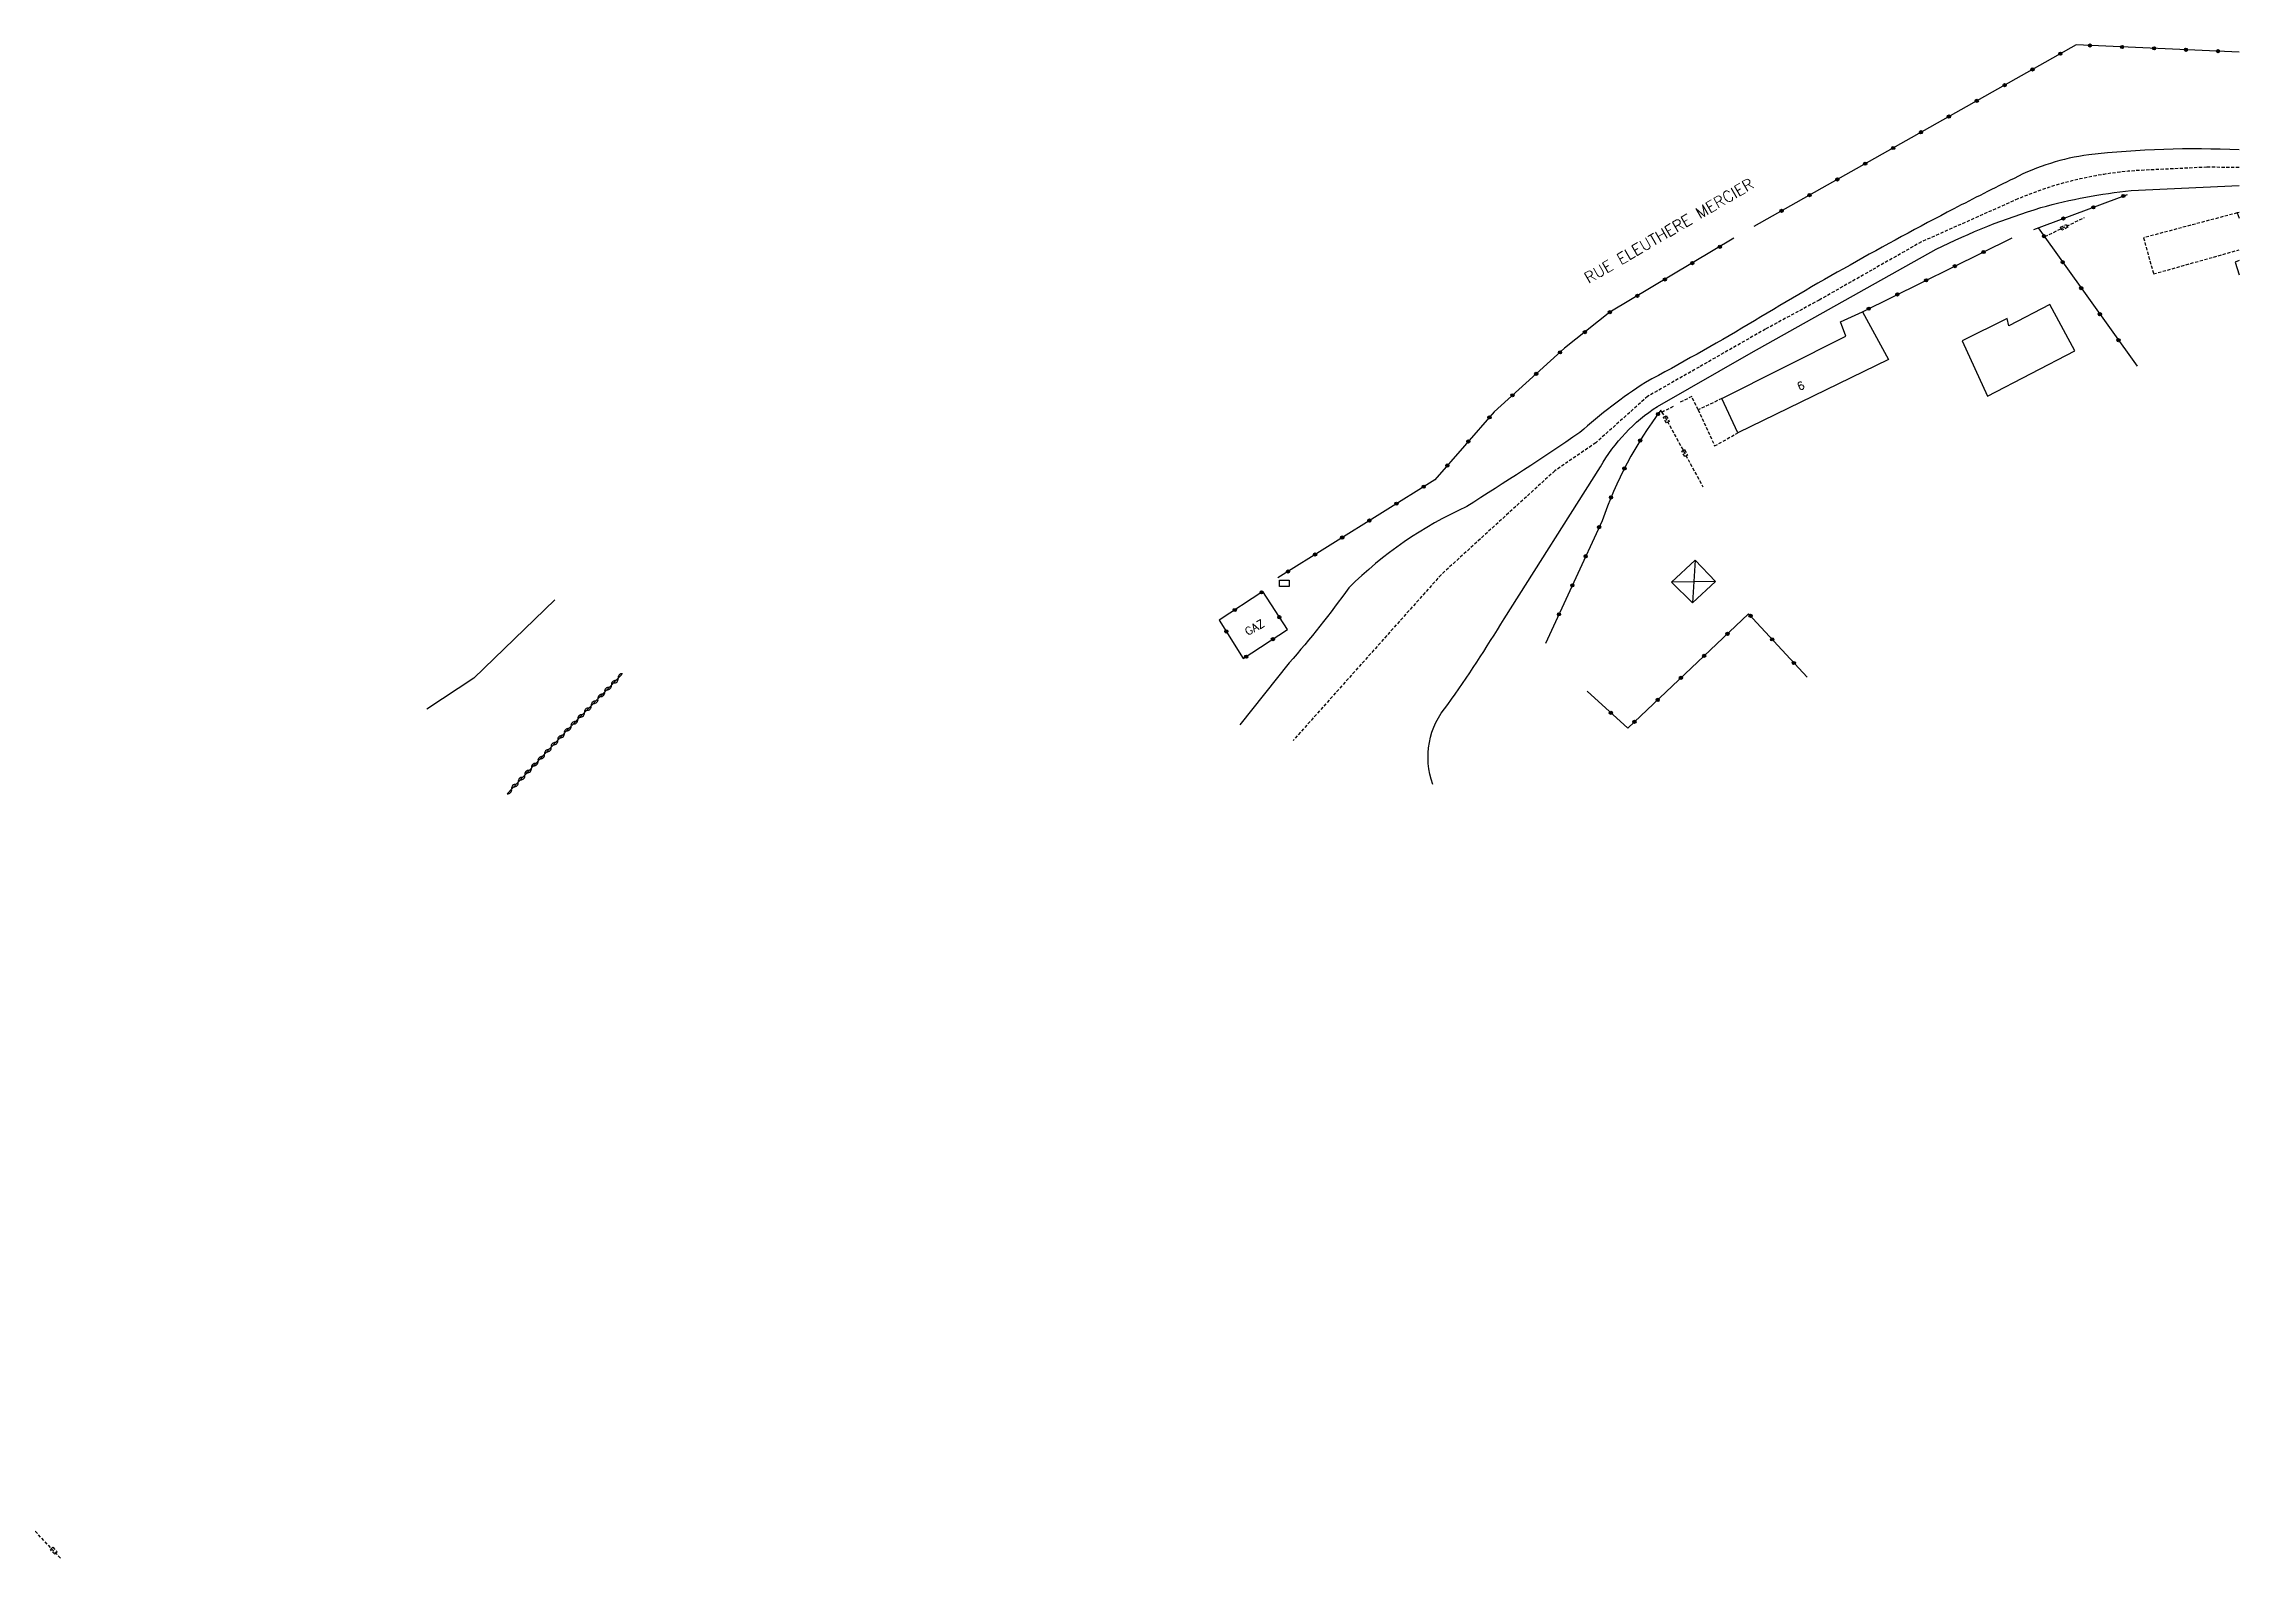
# Model space of a CAD drawing. Header units: millimetres. Extents: x 123000 to 124000, y 125000 to 126000.
# Drawn here: x 123657 to 124000, y 125000.2 to 125236.7 of the extents above; entities that cross this region are included whole.
import ezdxf
from ezdxf.enums import TextEntityAlignment as Align

# ---------------------------------------------------------------- set-up
doc = ezdxf.new("R2010")
doc.units = ezdxf.units.MM
doc.linetypes.add('DASHED', pattern=[0.75, 0.5, -0.25])
doc.layers.get('0').update_dxf_attribs({"linetype": 'CONTINUOUS'})
for name, color, linetype in [('W0001', 6, 'DASHED'), ('W0008', 7, 'CONTINUOUS'), ('W0100', 7, 'CONTINUOUS'), ('W0112', 1, 'DASHED'), ('W0310', 3, 'CONTINUOUS'), ('W0322', 7, 'CONTINUOUS'), ('W0984', 7, 'CONTINUOUS'), ('W0989', 7, 'CONTINUOUS'), ('W0991', 7, 'CONTINUOUS'), ('W1471', 7, 'CONTINUOUS')]:
    doc.layers.add(name, color=color, linetype=linetype)
doc.styles.get("Standard").update_dxf_attribs({"font": 'romans.shx', "width": 0.85})

# ---------------------------------------------------------------- blocks, each defined once
blk = doc.blocks.new('T1471')
at = {"color": 0, "linetype": 'Continuous', "flags": 128}
blk.add_lwpolyline([(-0.75, -0.5), (-0.75, 0.5), (0.75, 0.5), (0.75, -0.5), (-0.75, -0.5)], dxfattribs=at)
blk = doc.blocks.new('t310o')
at = {"color": 0, "linetype": 'Continuous'}
for centre, start, end in [((-0.5, 0.38), 216.8699, 323.1304), ((0.5, -0.37), 36.8699, 143.1303)]:
    blk.add_arc(centre, 0.625, start, end, dxfattribs=at)

msp = doc.modelspace()

# ---------------------------------------------------------------- linework, layer by layer
at = {"layer": 'W0001'}
msp.add_lwpolyline([(124000, 125217.42), (123994.97, 125217.47), (123985.19, 125217.01, 0.088363), (123965.43, 125212.51), (123950.36, 125205.8), (123942.64, 125201.41), (123934.41, 125196.72), (123926, 125192.17), (123915.64, 125186.25), (123907.59, 125181.66), (123899.48, 125174.41), (123893.08, 125170.03), (123875.32, 125153.8), (123852.22, 125127.92), (123852.22, 125127.92)], format="xyb", dxfattribs=at)
at = {"layer": 'W0008'}
for points in [[(124000, 125220.17, 0.03981), (123976.5, 125219.39, 0.087972), (123964.84, 125215.73, 0.005678), (123955.42, 125210.96, 0.015963), (123923.29, 125192.89, -0.010566), (123907.25, 125183.85, 0.038528), (123897.01, 125176.01, -0.008329), (123879.32, 125164.45, 0.08795), (123860.91, 125151.77, -0.025482), (123851.58, 125140.03), (123843.9, 125130.34)], [(123874.04, 125121.03, -0.275566), (123876.38, 125133.52, 0.019041), (123885.16, 125146.93), (123900.22, 125170.67, -0.119929), (123909.13, 125180.1), (123923.76, 125188.47), (123952.68, 125204.64, -0.043788), (123969.04, 125211.15, -0.044486), (123983.14, 125213.81), (124000, 125214.61)]]:
    msp.add_lwpolyline(points, format="xyb", dxfattribs=at)
at = {"layer": 'W0100'}
for points in [[(124000, 125210.4), (123999.69, 125210.33), (124000, 125209.52)], [(124000, 125202.89), (123999.38, 125202.66), (124000, 125200.67)], [(123941.14, 125194.9), (123945.22, 125187.43), (123921.7, 125175.97), (123919.16, 125181.32), (123938.54, 125191.07), (123937.71, 125193.31), (123941.14, 125194.9)], [(123974.34, 125188.78), (123970.44, 125196), (123964.04, 125192.68), (123963.79, 125193.84), (123956.73, 125190.35), (123960.7, 125181.68), (123974.34, 125188.78)], [(123918.19, 125152.73), (123915.02, 125156.07), (123911.34, 125152.65), (123914.6, 125149.4), (123918.19, 125152.73), (123911.34, 125152.65)], [(123915.02, 125156.07), (123914.6, 125149.4)]]:
    msp.add_lwpolyline(points, dxfattribs=at)
at = {"layer": 'W0112'}
for p, q in [((123972.11, 125208.1), (123973.01, 125208.53)), ((123972.33, 125207.65), (123972.11, 125208.1)), ((123973.23, 125208.08), (123972.33, 125207.65)), ((123973.01, 125208.53), (123973.23, 125208.08)), ((123910.05, 125178.4), (123910.49, 125178.64)), ((123910.53, 125177.52), (123910.05, 125178.4)), ((123910.49, 125178.64), (123910.97, 125177.76)), ((123910.97, 125177.76), (123910.53, 125177.52)), ((123912.91, 125173.12), (123913.35, 125173.36)), ((123913.39, 125172.25), (123912.91, 125173.12)), ((123913.35, 125173.36), (123913.83, 125172.48)), ((123913.83, 125172.48), (123913.39, 125172.25)), ((123658.05, 125001.51), (123658.41, 125001.85)), ((123658.74, 125000.78), (123658.05, 125001.51)), ((123658.41, 125001.85), (123659.1, 125001.13)), ((123659.1, 125001.13), (123658.74, 125000.78))]:
    msp.add_line(p, q, dxfattribs=at)
for points in [[(123969.66, 125206.64), (123975.84, 125209.61)], [(123999.69, 125210.33), (123985.06, 125206.44), (123986.64, 125200.8), (124000, 125204.56)], [(123915.48, 125179.57), (123914.48, 125181.64), (123912.66, 125180.73)], [(123919.16, 125181.32), (123915.48, 125179.57), (123918.06, 125173.92), (123921.7, 125175.97)], [(123911.58, 125180.07), (123909.81, 125179.17), (123910.33, 125178.41)], [(123910.33, 125178.41), (123916.23, 125167.53)], [(123659.61, 125000.17), (123643.12, 125017.67)]]:
    msp.add_lwpolyline(points, dxfattribs=at)
at = {"layer": 'W0310'}
for points in [[(123736.88, 125149.88), (123724.21, 125137.62), (123716.84, 125132.79)], [(123729.43, 125119.59), (123738.84, 125129.56), (123747.32, 125138.2)]]:
    msp.add_lwpolyline(points, dxfattribs=at)
at = {"layer": 'W0322'}
for points in [[(124000, 125235.46), (123974.52, 125236.58), (123924.17, 125208.19)], [(123982.49, 125213.18), (123967.86, 125207.7)], [(123921.08, 125206.36), (123901.68, 125194.81), (123894.61, 125189.18), (123883.62, 125179.25), (123874.35, 125168.65), (123849.84, 125153.33)], [(123941.14, 125194.9), (123964.56, 125206.42)], [(123968.6, 125207.98), (123984.07, 125186.37)], [(123932.51, 125137.78), (123923.37, 125147.7), (123904.49, 125129.84), (123898.14, 125135.59)]]:
    msp.add_lwpolyline(points, dxfattribs=at)
msp.add_lwpolyline([(123909.81, 125179.17), (123909.66, 125179.51, 0.077628), (123900.47, 125162.23), (123891.64, 125143.07)], format="xyb", dxfattribs=at)
msp.add_lwpolyline([(123844.41, 125140.7), (123851.3, 125145.22), (123847.47, 125151.18), (123840.66, 125146.69)], close=True, dxfattribs=at)
for centre, radius in [((123976.71, 125236.48), 0.25), ((123976.71, 125236.48), 0.15), ((123981.71, 125236.26), 0.25), ((123981.71, 125236.26), 0.15), ((123986.71, 125236.04), 0.25), ((123986.71, 125236.04), 0.15), ((123991.7, 125235.82), 0.25), ((123991.7, 125235.82), 0.15), ((123996.7, 125235.6), 0.25), ((123996.7, 125235.6), 0.15), ((123967.72, 125232.75), 0.25), ((123967.72, 125232.75), 0.15), ((123972.08, 125235.2), 0.25), ((123972.08, 125235.2), 0.15), ((123963.37, 125230.29), 0.25), ((123963.37, 125230.29), 0.15), ((123954.66, 125225.38), 0.25), ((123954.66, 125225.38), 0.15), ((123959.01, 125227.84), 0.25), ((123959.01, 125227.84), 0.15), ((123950.3, 125222.93), 0.25), ((123950.3, 125222.93), 0.15), ((123945.95, 125220.47), 0.25), ((123945.95, 125220.47), 0.15), ((123937.23, 125215.56), 0.25), ((123937.23, 125215.56), 0.15), ((123941.59, 125218.02), 0.25), ((123941.59, 125218.02), 0.15), ((123932.88, 125213.11), 0.25), ((123932.88, 125213.11), 0.15), ((123981.91, 125212.97), 0.25), ((123981.91, 125212.97), 0.15), ((123928.52, 125210.65), 0.25), ((123928.52, 125210.65), 0.15), ((123972.54, 125209.46), 0.25), ((123972.54, 125209.46), 0.15), ((123977.23, 125211.21), 0.25), ((123977.23, 125211.21), 0.15), ((123918.87, 125205.04), 0.25), ((123918.87, 125205.04), 0.15), ((123969.52, 125206.7), 0.25), ((123969.52, 125206.7), 0.15), ((123914.58, 125202.49), 0.25), ((123914.58, 125202.49), 0.15), ((123955.59, 125202.01), 0.25), ((123955.59, 125202.01), 0.15), ((123960.07, 125204.22), 0.25), ((123960.07, 125204.22), 0.15), ((123972.43, 125202.63), 0.25), ((123972.43, 125202.63), 0.15), ((123910.28, 125199.93), 0.25), ((123910.28, 125199.93), 0.15), ((123946.61, 125197.59), 0.25), ((123951.1, 125199.8), 0.25), ((123951.1, 125199.8), 0.15), ((123975.34, 125198.57), 0.25), ((123975.34, 125198.57), 0.15), ((123901.69, 125194.81), 0.25), ((123901.69, 125194.81), 0.15), ((123905.99, 125197.37), 0.25), ((123905.99, 125197.37), 0.15), ((123942.13, 125195.38), 0.25), ((123942.13, 125195.38), 0.15), ((123946.61, 125197.59), 0.15), ((123978.25, 125194.5), 0.25), ((123978.25, 125194.5), 0.15), ((123897.78, 125191.7), 0.25), ((123897.78, 125191.7), 0.15), ((123893.91, 125188.54), 0.25), ((123893.91, 125188.54), 0.15), ((123981.16, 125190.44), 0.25), ((123981.16, 125190.44), 0.15), ((123890.19, 125185.19), 0.25), ((123890.19, 125185.19), 0.15), ((123886.48, 125181.83), 0.25), ((123886.48, 125181.83), 0.15), ((123882.87, 125178.39), 0.25), ((123882.87, 125178.39), 0.15), ((123909.22, 125178.91), 0.25), ((123909.22, 125178.91), 0.15), ((123879.58, 125174.63), 0.25), ((123879.58, 125174.63), 0.15), ((123906.42, 125174.76), 0.25), ((123906.42, 125174.76), 0.15), ((123876.29, 125170.86), 0.25), ((123876.29, 125170.86), 0.15), ((123903.97, 125170.41), 0.25), ((123903.97, 125170.41), 0.15), ((123872.6, 125167.56), 0.25), ((123872.6, 125167.56), 0.15), ((123868.36, 125164.91), 0.25), ((123868.36, 125164.91), 0.15), ((123901.86, 125165.88), 0.25), ((123901.86, 125165.88), 0.15), ((123864.12, 125162.26), 0.25), ((123864.12, 125162.26), 0.15), ((123900.01, 125161.23), 0.25), ((123900.01, 125161.23), 0.15), ((123855.64, 125156.96), 0.25), ((123855.64, 125156.96), 0.15), ((123859.88, 125159.61), 0.25), ((123859.88, 125159.61), 0.15), ((123897.92, 125156.69), 0.25), ((123897.92, 125156.69), 0.15), ((123851.4, 125154.31), 0.25), ((123851.4, 125154.31), 0.15), ((123847.28, 125151.05), 0.25), ((123847.28, 125151.05), 0.15), ((123895.83, 125152.15), 0.25), ((123895.83, 125152.15), 0.15), ((123843.1, 125148.3), 0.25), ((123843.1, 125148.3), 0.15), ((123850.05, 125147.16), 0.25), ((123850.05, 125147.16), 0.15), ((123893.74, 125147.61), 0.25), ((123893.74, 125147.61), 0.15), ((123923.67, 125147.38), 0.25), ((123923.67, 125147.38), 0.15), ((123841.76, 125144.94), 0.25), ((123841.76, 125144.94), 0.15), ((123849.04, 125143.74), 0.25), ((123849.04, 125143.74), 0.15), ((123920.06, 125144.56), 0.25), ((123920.06, 125144.56), 0.15), ((123927.05, 125143.7), 0.25), ((123927.05, 125143.7), 0.15), ((123844.86, 125141), 0.25), ((123844.86, 125141), 0.15), ((123916.42, 125141.13), 0.25), ((123916.42, 125141.13), 0.15), ((123930.44, 125140.02), 0.25), ((123930.44, 125140.02), 0.15), ((123912.79, 125137.69), 0.25), ((123912.79, 125137.69), 0.15), ((123909.16, 125134.25), 0.25), ((123909.16, 125134.25), 0.15), ((123901.84, 125132.24), 0.25), ((123901.84, 125132.24), 0.15), ((123905.53, 125130.82), 0.25), ((123905.53, 125130.82), 0.15)]:
    msp.add_circle(centre, radius, dxfattribs=at)

# ---------------------------------------------------------------- block references
at = {"layer": 'W0310'}
for p, rotation in [((123744.65, 125135.48), 45.49523583569174), ((123745.7, 125136.54), 45.49523583569174), ((123746.75, 125137.61), 45.49523583569174), ((123741.49, 125132.26), 45.49523583569174), ((123742.54, 125133.34), 45.49523583569174), ((123743.6, 125134.4), 45.49523583569174), ((123738.35, 125129.05), 46.66666403420898), ((123739.39, 125130.13), 45.49523583569174), ((123740.44, 125131.2), 45.49523583569174), ((123735.26, 125125.77), 46.66666403420898), ((123736.29, 125126.86), 46.66666403420898), ((123737.32, 125127.96), 46.66666403420898), ((123731.14, 125121.41), 46.66666403420898), ((123732.17, 125122.5), 46.66666403420898), ((123733.2, 125123.59), 46.66666403420898), ((123734.23, 125124.68), 46.66666403420898), ((123730.11, 125120.32), 46.66666403420898)]:
    msp.add_blockref('t310o', p, dxfattribs=dict(at, rotation=rotation))
at = {"layer": 'W1471'}
msp.add_blockref('T1471', (123850.84, 125152.45), dxfattribs=at)

# ---------------------------------------------------------------- texts
at = {"layer": 'W0984'}
msp.add_text('GAZ', height=1.25, rotation=29.7172, dxfattribs=at).set_placement((123846.19, 125145.58), align=Align.MIDDLE)
at = {"layer": 'W0989'}
msp.add_text('RUE ELEUTHERE MERCIER', height=1.75, rotation=30.1834, dxfattribs=at).set_placement((123910.93, 125207.55), align=Align.MIDDLE)
at = {"layer": 'W0991'}
msp.add_text('6', height=1.25, rotation=25.2284, dxfattribs=at).set_placement((123931.52, 125183.31), align=Align.MIDDLE)

doc.saveas('drawing.dxf')
